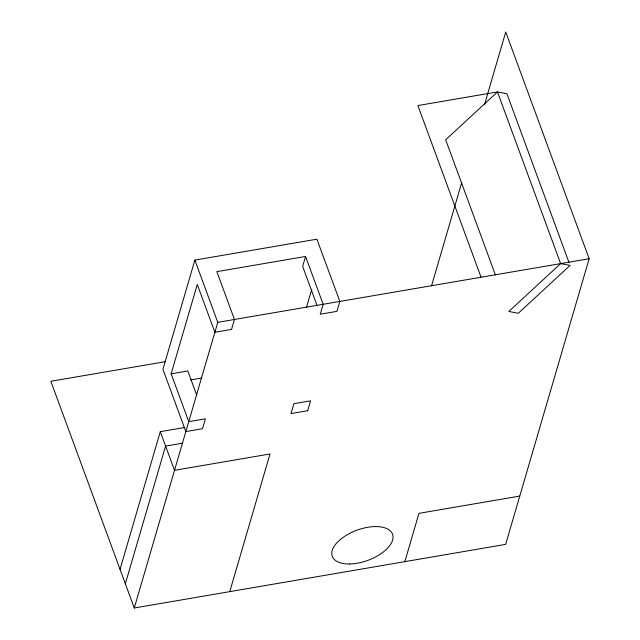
<?xml version="1.0" encoding="UTF-8"?>
<svg xmlns="http://www.w3.org/2000/svg" width="640" height="640" viewBox="0 0 640 640"><rect width="100%" height="100%" fill="white"/><g stroke="black" fill="none" stroke-linecap="round" stroke-linejoin="round"><path stroke-width="0.96" d="M194.864 260.088L162.936 369.328L185.84 431.576L202.512 428.72L205.416 418.792L188.744 421.648L171.144 373.816L197.272 284.44L214.864 332.272L231.544 329.416L234.448 319.488L216.848 271.648L305.56 256.456L323.16 304.288L320.256 314.216L336.928 311.36L339.832 301.432L316.896 239.184L194.864 260.088L217.768 322.344L134.264 608L505.648 544.376L589.152 258.72L505.736 32L484.44 104.856M120.04 569.344L160.288 431.664L184.904 427.448M125.344 583.752L165.592 446.08L182.328 443.216M305.56 256.456L302.656 266.384L317.152 305.776M306.456 307.456L311.76 289.312M229.76 591.64L270.008 453.968L174.512 470.328L160.288 431.664M307.672 410.76L310.576 400.832L293.896 403.688L290.992 413.616L307.688 410.704M431.48 286.024L461.744 182.496M404.84 561.648L418.96 513.344L519.768 496.08M560.632 263.6L508.848 311.464L518.288 313.28L570.08 265.416L560.632 263.6L497.472 91.928L417.888 105.56L481.056 277.24M217.768 322.344L589.152 258.72M165.12 361.704L50.848 381.28L134.264 608M171.144 373.816L187.816 370.96L196.784 395.344M190.816 379.88L201.632 378.024M569.048 262.6L506.912 93.736L497.472 91.928L445.68 139.792L495.384 274.88M349.536 563.984A32.096 16.048 -20.2 0 0 392.928 535.64A32.096 16.048 -20.2 0 0 344.792 536.232A32.096 16.048 -20.2 0 0 349.536 563.984"/></g></svg>
